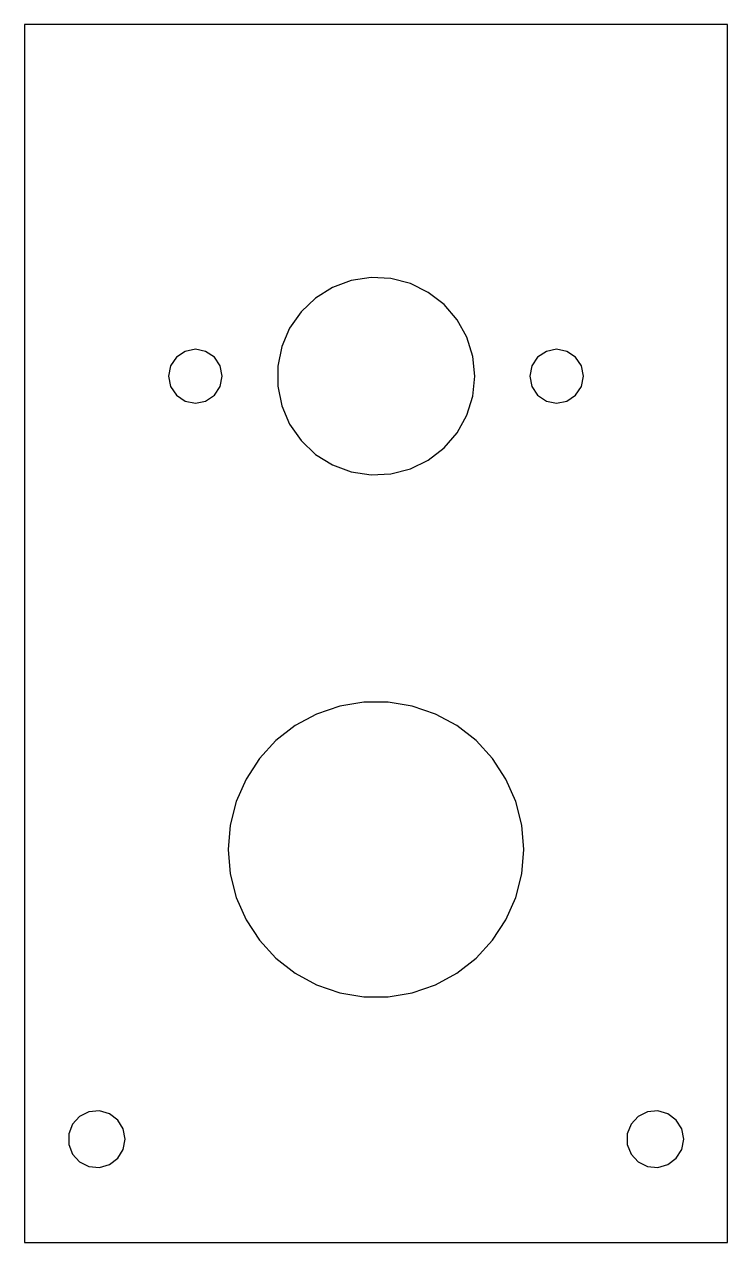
# Model space of a CAD drawing. Header units: millimetres. Extents: x 76 to 144, y 172 to 290.
import ezdxf

# ---------------------------------------------------------------- set-up
doc = ezdxf.new("R2010")
doc.units = ezdxf.units.MM
doc.layers.add('CUT_PROFILE', color=7, linetype='Continuous')

msp = doc.modelspace()

# ---------------------------------------------------------------- linework, layer by layer
at = {"layer": 'CUT_PROFILE'}
for points in [[(76, 172), (144, 172), (144, 289.72), (76, 289.72)], [(119.55, 255.72), (119.35, 257.64), (118.78, 259.49), (117.84, 261.18), (116.58, 262.64), (115.05, 263.82), (113.32, 264.68), (111.45, 265.16), (109.52, 265.26), (107.61, 264.97), (105.79, 264.29), (104.15, 263.27), (102.75, 261.94), (101.65, 260.35), (100.89, 258.58), (100.5, 256.69), (100.5, 254.75), (100.89, 252.86), (101.65, 251.09), (102.75, 249.5), (104.15, 248.17), (105.79, 247.15), (107.61, 246.47), (109.52, 246.18), (111.45, 246.28), (113.32, 246.76), (115.05, 247.62), (116.58, 248.8), (117.84, 250.26), (118.78, 251.95), (119.35, 253.8)], [(95.14, 255.72), (94.94, 256.71), (94.38, 257.56), (93.53, 258.12), (92.54, 258.32), (91.54, 258.12), (90.7, 257.56), (90.14, 256.71), (89.94, 255.72), (90.14, 254.73), (90.7, 253.88), (91.54, 253.32), (92.54, 253.12), (93.53, 253.32), (94.38, 253.88), (94.94, 254.73)], [(130.06, 255.72), (129.86, 256.71), (129.3, 257.56), (128.46, 258.12), (127.46, 258.32), (126.47, 258.12), (125.62, 257.56), (125.06, 256.71), (124.86, 255.72), (125.06, 254.73), (125.62, 253.88), (126.47, 253.32), (127.46, 253.12), (128.46, 253.32), (129.3, 253.88), (129.86, 254.73)], [(124.28, 210), (124.09, 212.35), (123.51, 214.64), (122.56, 216.8), (121.27, 218.77), (119.67, 220.51), (117.81, 221.96), (115.74, 223.08), (113.51, 223.85), (111.18, 224.24), (108.82, 224.24), (106.49, 223.85), (104.26, 223.08), (102.19, 221.96), (100.33, 220.51), (98.73, 218.77), (97.44, 216.8), (96.49, 214.64), (95.91, 212.35), (95.72, 210), (95.91, 207.65), (96.49, 205.36), (97.44, 203.2), (98.73, 201.23), (100.33, 199.49), (102.19, 198.04), (104.26, 196.92), (106.49, 196.15), (108.82, 195.76), (111.18, 195.76), (113.51, 196.15), (115.74, 196.92), (117.81, 198.04), (119.67, 199.49), (121.27, 201.23), (122.56, 203.2), (123.51, 205.36), (124.09, 207.65)], [(85.75, 182), (85.56, 182.99), (85.03, 183.85), (84.23, 184.46), (83.25, 184.74), (82.25, 184.65), (81.34, 184.19), (80.66, 183.45), (80.3, 182.51), (80.3, 181.49), (80.66, 180.55), (81.34, 179.81), (82.25, 179.35), (83.25, 179.26), (84.23, 179.54), (85.03, 180.15), (85.56, 181.01)], [(139.75, 182), (139.56, 182.99), (139.03, 183.85), (138.23, 184.46), (137.25, 184.74), (136.25, 184.65), (135.34, 184.19), (134.66, 183.45), (134.3, 182.51), (134.3, 181.49), (134.66, 180.55), (135.34, 179.81), (136.25, 179.35), (137.25, 179.26), (138.23, 179.54), (139.03, 180.15), (139.56, 181.01)]]:
    msp.add_lwpolyline(points, close=True, dxfattribs=at)

doc.saveas('drawing.dxf')
